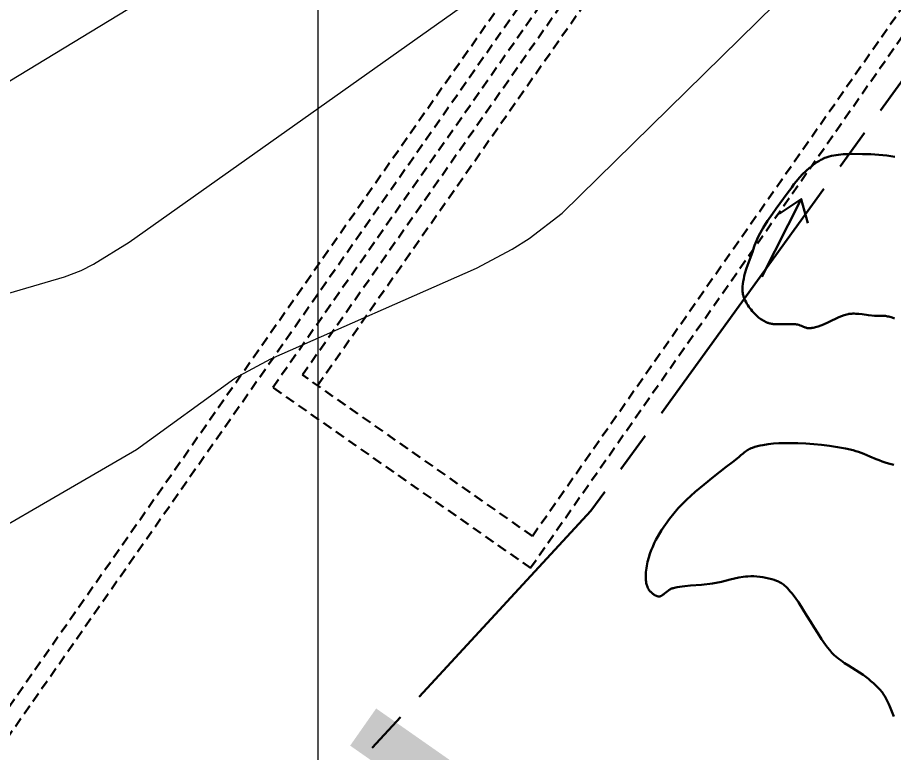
# Model space of a CAD drawing. Header units: inches. Extents: x 36473197 to 36486087, y 3899343 to 3911260.
# Drawn here: x 36479891.5 to 36480208, y 3904025.9 to 3904291.4 of the extents above; entities that cross this region are included whole.
import ezdxf

# ---------------------------------------------------------------- set-up
doc = ezdxf.new("R2010")
doc.units = ezdxf.units.IN
doc.header["$MEASUREMENT"] = 0
doc.linetypes.add('可采边界', pattern=[0.047, 0.02, -0.002, 0.003, -0.002, 0.02])
doc.linetypes.add('虚线', pattern=[0.0045, 0.00175, -0.001, 0.00175])
for name, color, linetype, lineweight in [('4煤底板等值线', 7, 'Continuous', 0), ('可采边界', 7, 'Continuous', 0), ('四盘区辅运巷', 7, 'Continuous', 0), ('水系', 7, 'Continuous', 0), ('经纬网', 7, 'Continuous', 0), ('西区开拓设计', 7, 'Continuous', 0)]:
    doc.layers.add(name, color=color, linetype=linetype, lineweight=lineweight)
doc.styles.add('黑体', font='simhei.ttf')

msp = doc.modelspace()

# ---------------------------------------------------------------- linework, layer by layer
at = {"layer": '4煤底板等值线', "color": 7, "linetype": 'Continuous', "lineweight": 0, "flags": 128}
for points in [[(36479692.88, 3903719.81), (36479715.33, 3903976.95), (36479724.45, 3904028.15), (36479733.48, 3904062.5), (36479739.54, 3904079.03), (36479745.13, 3904090.86), (36479747.27, 3904094.64), (36479750.88, 3904100.11), (36479758.98, 3904110.5), (36479772.64, 3904125.01), (36479782.46, 3904134.03), (36479801.59, 3904149.19), (36479821.82, 3904162.84), (36479848.47, 3904177.74), (36479865.22, 3904185.06), (36479908.51, 3904197.66), (36479914.43, 3904200), (36479918.91, 3904202.26), (36479931.78, 3904210.22), (36480211.83, 3904408.52), (36480254.11, 3904433.62), (36480310.04, 3904459.63), (36480483.45, 3904526.99)], [(36479659.93, 3904025.4), (36479666.24, 3904056.49), (36479672.11, 3904076.65), (36479675.79, 3904086.45), (36479680.04, 3904095.59), (36479689.94, 3904113.28), (36479701.27, 3904130.18), (36479713.8, 3904146.18), (36479720.49, 3904153.76), (36479736.51, 3904169.33), (36479771.4, 3904197.37), (36480110.24, 3904403.15), (36480225.25, 3904458.39)], [(36479783.65, 3903796.34), (36479779.04, 3903939.13), (36479780.23, 3903963.15), (36479782.79, 3903980.94), (36479786.56, 3903996.51), (36479791.88, 3904011.78), (36479798.69, 3904026.57), (36479806.88, 3904040.7), (36479816.34, 3904053.98), (36479826.98, 3904066.24), (36479838.7, 3904077.29), (36479853.01, 3904088.16), (36479934.54, 3904135.32), (36479970.04, 3904161.15), (36479983.01, 3904168.05), (36480057.36, 3904200.81), (36480070.2, 3904207.69), (36480076.36, 3904211.52), (36480088.36, 3904220.75), (36480165.26, 3904296.18), (36480186.66, 3904312.66), (36480286.22, 3904372.27)]]:
    msp.add_lwpolyline(points, dxfattribs=at)
at = {"layer": '可采边界', "linetype": '可采边界', "lineweight": 30, "ltscale": 5000, "flags": 128}
msp.add_lwpolyline([(36479940.42, 3903953.02), (36479947.75, 3903955.56), (36479950.12, 3903956.54), (36479951.68, 3903957.39), (36479954.63, 3903959.36), (36479958.81, 3903962.7), (36479966.63, 3903970.22), (36480098.68, 3904113.17), (36480300.78, 3904392.39), (36480379.14, 3904481.72), (36480388.22, 3904490.58), (36480397.8, 3904498.87), (36480407.85, 3904506.13), (36480418.43, 3904512.62), (36480429.44, 3904518.21), (36480435.1, 3904520.62), (36480440.88, 3904522.72), (36480450.25, 3904525.22), (36480459.82, 3904526.95), (36480469.47, 3904527.9), (36480474.3, 3904528.05), (36480479.12, 3904527.94), (36480488.57, 3904526.77), (36480528.87, 3904517.41), (36480537.55, 3904514.34), (36480545.96, 3904510.57), (36480554.05, 3904506.2), (36480561.77, 3904501.21), (36480569.09, 3904495.56), (36480573.58, 3904491.4), (36480576.67, 3904488.06), (36480578.55, 3904485.71), (36480579.41, 3904484.48), (36480580.83, 3904482.12), (36480583.24, 3904477.14), (36480585.21, 3904471.92), (36480587.46, 3904463.77), (36480588.95, 3904455.36), (36480589.68, 3904446.84), (36480589.69, 3904441.19), (36480589.19, 3904435.33), (36480587.15, 3904423.77), (36480567.6, 3904352.28), (36480562.89, 3904326.34), (36480561.8, 3904308.82), (36480562.31, 3904291.27), (36480563.63, 3904279.73), (36480566.68, 3904266.07), (36480570.76, 3904252.65), (36480581.05, 3904226.28), (36480632.1, 3904129.38), (36480688.56, 3904041.54), (36480955.32, 3903726.78), (36481161.4, 3903516.77), (36481216.78, 3903468.31), (36481253.18, 3903441.34), (36481265.8, 3903433.05), (36481411.21, 3903356.22), (36481426.8, 3903346.01), (36481436.27, 3903338.55), (36481443.5, 3903331.69), (36481447.41, 3903327.2), (36481451.37, 3903321.46), (36481454.82, 3903315.36), (36481457.74, 3903308.99), (36481460.08, 3903302.4), (36481461.15, 3903298.07), (36481462.59, 3903289.24), (36481463.22, 3903280.29), (36481463.1, 3903271.3), (36481462.75, 3903266.82), (36481461.26, 3903257.55), (36481457.8, 3903243.89), (36481453.21, 3903230.54), (36481445.91, 3903213.95), (36481437.42, 3903197.87), (36481406.48, 3903150.76), (36481385.9, 3903124.99), (36481358.49, 3903096.27), (36481311.68, 3903058.24), (36481247.04, 3903011.51), (36481218.36, 3902986.35), (36481195.38, 3902961.86), (36481174.27, 3902935.73), (36481151.29, 3902901.94)], dxfattribs=at)
at = {"layer": '四盘区辅运巷', "linetype": '虚线', "lineweight": 30, "ltscale": 2000, "flags": 128}
for points, elevation in [([(36479983.75, 3904157.77), (36480970.76, 3905567.89)], 0.2), ([(36479994.42, 3904162.27), (36480979.51, 3905569.43)], 0.2), ([(36480076.85, 3904092.56), (36481099.31, 3905553.5)], 0.2), ([(36479679.42, 3903733.44), (36480951.9, 3905551.42)], 0.2), ([(36479999.91, 3904158.43), (36480967.45, 3905540.53)], 0.4), ([(36480077.56, 3904104.07), (36481044.95, 3905486.3)], 0.2), ([(36479680.19, 3903744.88), (36480197.99, 3904484.7)], 0.2)]:
    msp.add_lwpolyline(points, dxfattribs=dict(at, elevation=elevation))
at = {"layer": '水系', "color": 151, "linetype": 'Continuous', "lineweight": 30, "true_color": 0x7fbfff, "flags": 128}
for points in [[(36480208.38, 3904182.69), (36480207.57, 3904182.98), (36480207.16, 3904183.11), (36480206.75, 3904183.23), (36480206.34, 3904183.34), (36480205.93, 3904183.44), (36480205.51, 3904183.52), (36480205.1, 3904183.58), (36480204.62, 3904183.62), (36480204.15, 3904183.63), (36480203.19, 3904183.62), (36480202.24, 3904183.59), (36480201.28, 3904183.59), (36480198.99, 3904183.86), (36480196.71, 3904184.18), (36480195.57, 3904184.32), (36480195, 3904184.37), (36480194.43, 3904184.4), (36480193.87, 3904184.42), (36480193.3, 3904184.42), (36480193.02, 3904184.41), (36480192.74, 3904184.4), (36480192.18, 3904184.34), (36480191.94, 3904184.3), (36480191.7, 3904184.25), (36480191.21, 3904184.13), (36480190.73, 3904183.99), (36480190.25, 3904183.83), (36480189.3, 3904183.48), (36480188.34, 3904183.09), (36480184.57, 3904181.38), (36480182.7, 3904180.55), (36480181.76, 3904180.17), (36480180.83, 3904179.83), (36480180.36, 3904179.68), (36480179.9, 3904179.54), (36480179.43, 3904179.42), (36480178.96, 3904179.32), (36480178.73, 3904179.27), (36480178.5, 3904179.24), (36480178.27, 3904179.21), (36480178.03, 3904179.18), (36480177.8, 3904179.17), (36480177.57, 3904179.17), (36480177.45, 3904179.17), (36480177.33, 3904179.17), (36480177.1, 3904179.19), (36480176.98, 3904179.21), (36480176.87, 3904179.23), (36480176.63, 3904179.29), (36480176.4, 3904179.36), (36480176.16, 3904179.44), (36480175.22, 3904179.79), (36480174.74, 3904179.98), (36480174.26, 3904180.17), (36480174.02, 3904180.26), (36480173.78, 3904180.34), (36480173.29, 3904180.48), (36480173.13, 3904180.51), (36480172.96, 3904180.54), (36480172.63, 3904180.58), (36480171.96, 3904180.63), (36480171.28, 3904180.65), (36480170.6, 3904180.65), (36480167.89, 3904180.58), (36480166.55, 3904180.57), (36480165.89, 3904180.59), (36480165.23, 3904180.62), (36480164.59, 3904180.68), (36480164.27, 3904180.72), (36480163.95, 3904180.77), (36480163.63, 3904180.82), (36480163.32, 3904180.89), (36480163.01, 3904180.97), (36480162.7, 3904181.06), (36480162.48, 3904181.14), (36480162.25, 3904181.23), (36480161.81, 3904181.44), (36480161.37, 3904181.66), (36480160.94, 3904181.91), (36480160.52, 3904182.18), (36480160.11, 3904182.46), (36480159.3, 3904183.08), (36480158.81, 3904183.5), (36480158.33, 3904183.94), (36480157.87, 3904184.39), (36480157.42, 3904184.87), (36480156.98, 3904185.36), (36480156.57, 3904185.86), (36480156.17, 3904186.37), (36480155.79, 3904186.9), (36480155.43, 3904187.44), (36480155.09, 3904187.99), (36480154.77, 3904188.54), (36480154.48, 3904189.11), (36480154.22, 3904189.68), (36480154.1, 3904189.97), (36480153.99, 3904190.26), (36480153.88, 3904190.55), (36480153.79, 3904190.84), (36480153.7, 3904191.14), (36480153.63, 3904191.43), (36480153.59, 3904191.66), (36480153.55, 3904191.89), (36480153.5, 3904192.34), (36480153.47, 3904192.8), (36480153.46, 3904193.27), (36480153.47, 3904193.73), (36480153.49, 3904194.2), (36480153.58, 3904195.13), (36480153.72, 3904196.08), (36480153.9, 3904197.03), (36480154.12, 3904197.98), (36480154.37, 3904198.94), (36480154.96, 3904200.86), (36480155.63, 3904202.77), (36480157.03, 3904206.58), (36480157.3, 3904207.43), (36480157.56, 3904208.26), (36480157.83, 3904209.09), (36480158.12, 3904209.91), (36480158.73, 3904211.31), (36480159.41, 3904212.68), (36480160.9, 3904215.36), (36480162.54, 3904217.97), (36480164.27, 3904220.52), (36480165.58, 3904222.35), (36480166.92, 3904224.16), (36480168.27, 3904225.96), (36480169.62, 3904227.76), (36480170.43, 3904228.9), (36480171.24, 3904230.04), (36480172.07, 3904231.17), (36480172.93, 3904232.28), (36480174.04, 3904233.56), (36480175.21, 3904234.8), (36480176.44, 3904235.98), (36480177.71, 3904237.1), (36480178.36, 3904237.63), (36480179.02, 3904238.15), (36480179.7, 3904238.64), (36480180.38, 3904239.11), (36480181.08, 3904239.55), (36480181.79, 3904239.96), (36480182.15, 3904240.15), (36480182.52, 3904240.34), (36480183.26, 3904240.67), (36480183.65, 3904240.82), (36480184.04, 3904240.95), (36480184.84, 3904241.18), (36480185.65, 3904241.38), (36480186.48, 3904241.55), (36480187.31, 3904241.69), (36480188.16, 3904241.8), (36480189.86, 3904241.97), (36480191.59, 3904242.07), (36480193.33, 3904242.11), (36480196.82, 3904242.06), (36480199.79, 3904241.97), (36480202.72, 3904241.8), (36480204.18, 3904241.68), (36480205.64, 3904241.52), (36480208.56, 3904241.07)], [(36480160.47, 3904197.69), (36480174.69, 3904225.8)], [(36480177.06, 3904217.14), (36480174.69, 3904225.8), (36480166.77, 3904220.53)], [(36480208.13, 3904038.95), (36480206.94, 3904041.93), (36480206.3, 3904043.39), (36480205.62, 3904044.82), (36480205.26, 3904045.52), (36480204.88, 3904046.21), (36480204.47, 3904046.88), (36480204.03, 3904047.53), (36480203.68, 3904047.99), (36480203.3, 3904048.44), (36480202.51, 3904049.3), (36480201.67, 3904050.14), (36480200.8, 3904050.95), (36480199.9, 3904051.73), (36480198.97, 3904052.49), (36480197.06, 3904053.93), (36480194.4, 3904055.68), (36480191.72, 3904057.37), (36480190.39, 3904058.23), (36480189.09, 3904059.11), (36480188.46, 3904059.57), (36480187.84, 3904060.04), (36480187.23, 3904060.53), (36480186.65, 3904061.05), (36480186.21, 3904061.48), (36480185.79, 3904061.93), (36480184.99, 3904062.87), (36480184.22, 3904063.84), (36480183.47, 3904064.84), (36480182.05, 3904066.9), (36480180.68, 3904069), (36480179.37, 3904071.1), (36480178.07, 3904073.21), (36480176.77, 3904075.32), (36480175.44, 3904077.44), (36480173.67, 3904080.21), (36480172.74, 3904081.56), (36480171.77, 3904082.87), (36480171.27, 3904083.5), (36480170.75, 3904084.11), (36480170.22, 3904084.71), (36480169.68, 3904085.27), (36480169.11, 3904085.82), (36480168.82, 3904086.08), (36480168.53, 3904086.33), (36480168.23, 3904086.57), (36480167.92, 3904086.81), (36480167.6, 3904087.03), (36480167.27, 3904087.24), (36480166.9, 3904087.44), (36480166.52, 3904087.63), (36480166.13, 3904087.8), (36480165.73, 3904087.97), (36480164.92, 3904088.26), (36480164.09, 3904088.52), (36480163.03, 3904088.81), (36480161.95, 3904089.05), (36480160.86, 3904089.24), (36480159.77, 3904089.39), (36480158.66, 3904089.5), (36480157.56, 3904089.56), (36480156.45, 3904089.57), (36480155.35, 3904089.53), (36480154.55, 3904089.45), (36480153.75, 3904089.35), (36480152.17, 3904089.08), (36480149.02, 3904088.38), (36480145.85, 3904087.61), (36480142.64, 3904086.92), (36480138.63, 3904086.47), (36480134.63, 3904086.17), (36480132.68, 3904086), (36480131.72, 3904085.9), (36480130.78, 3904085.78), (36480129.85, 3904085.63), (36480129.39, 3904085.54), (36480128.94, 3904085.43), (36480128.49, 3904085.32), (36480128.27, 3904085.25), (36480128.05, 3904085.18), (36480127.83, 3904085.1), (36480127.62, 3904085.01), (36480127.51, 3904084.96), (36480127.4, 3904084.91), (36480127.19, 3904084.8), (36480127.07, 3904084.72), (36480126.94, 3904084.64), (36480126.7, 3904084.46), (36480126.22, 3904084.07), (36480125.74, 3904083.68), (36480125.27, 3904083.29), (36480125.03, 3904083.1), (36480124.8, 3904082.93), (36480124.56, 3904082.77), (36480124.45, 3904082.69), (36480124.33, 3904082.62), (36480124.21, 3904082.55), (36480124.09, 3904082.49), (36480123.97, 3904082.43), (36480123.85, 3904082.38), (36480123.79, 3904082.35), (36480123.73, 3904082.33), (36480123.67, 3904082.31), (36480123.61, 3904082.3), (36480123.55, 3904082.28), (36480123.49, 3904082.27), (36480123.46, 3904082.26), (36480123.43, 3904082.26), (36480123.36, 3904082.25), (36480123.33, 3904082.25), (36480123.3, 3904082.25), (36480123.24, 3904082.25), (36480123.17, 3904082.26), (36480123.11, 3904082.26), (36480123.04, 3904082.27), (36480122.98, 3904082.28), (36480122.85, 3904082.31), (36480122.72, 3904082.35), (36480122.58, 3904082.39), (36480122.45, 3904082.44), (36480122.32, 3904082.49), (36480122.19, 3904082.55), (36480122.06, 3904082.61), (36480121.93, 3904082.68), (36480121.8, 3904082.75), (36480121.54, 3904082.91), (36480121.29, 3904083.08), (36480121.04, 3904083.27), (36480120.8, 3904083.46), (36480120.57, 3904083.67), (36480120.34, 3904083.89), (36480120.13, 3904084.11), (36480119.92, 3904084.34), (36480119.82, 3904084.46), (36480119.73, 3904084.58), (36480119.56, 3904084.82), (36480119.46, 3904084.97), (36480119.38, 3904085.12), (36480119.3, 3904085.27), (36480119.22, 3904085.43), (36480119.15, 3904085.58), (36480119.09, 3904085.74), (36480118.97, 3904086.06), (36480118.87, 3904086.38), (36480118.79, 3904086.71), (36480118.71, 3904087.04), (36480118.65, 3904087.38), (36480118.6, 3904087.72), (36480118.56, 3904088.07), (36480118.52, 3904088.78), (36480118.51, 3904089.51), (36480118.53, 3904090.25), (36480118.58, 3904091), (36480118.66, 3904091.76), (36480118.76, 3904092.52), (36480118.89, 3904093.29), (36480119.2, 3904094.82), (36480119.59, 3904096.32), (36480120.02, 3904097.66), (36480120.5, 3904098.96), (36480121.02, 3904100.22), (36480121.59, 3904101.46), (36480122.2, 3904102.68), (36480122.85, 3904103.88), (36480124.25, 3904106.22), (36480125.65, 3904108.3), (36480127.11, 3904110.31), (36480128.65, 3904112.27), (36480130.27, 3904114.15), (36480131.73, 3904115.68), (36480133.24, 3904117.17), (36480136.39, 3904120.03), (36480139.67, 3904122.76), (36480143, 3904125.42), (36480145.28, 3904127.24), (36480147.56, 3904129.05), (36480149.85, 3904130.82), (36480152.13, 3904132.61), (36480152.92, 3904133.29), (36480153.7, 3904133.96), (36480154.1, 3904134.29), (36480154.5, 3904134.61), (36480154.91, 3904134.9), (36480155.34, 3904135.18), (36480155.54, 3904135.3), (36480155.75, 3904135.4), (36480156.18, 3904135.61), (36480156.61, 3904135.79), (36480157.06, 3904135.96), (36480157.96, 3904136.27), (36480158.88, 3904136.53), (36480159.81, 3904136.76), (36480160.76, 3904136.95), (36480162.69, 3904137.26), (36480164.66, 3904137.47), (36480166.64, 3904137.61), (36480170.61, 3904137.69), (36480173.5, 3904137.64), (36480176.36, 3904137.51), (36480179.21, 3904137.3), (36480182.06, 3904137.02), (36480184.95, 3904136.66), (36480187.83, 3904136.24), (36480190.68, 3904135.72), (36480193.5, 3904135.07), (36480194.46, 3904134.78), (36480195.41, 3904134.47), (36480196.36, 3904134.14), (36480197.31, 3904133.78), (36480199.52, 3904132.85), (36480201.72, 3904131.9), (36480202.82, 3904131.45), (36480203.93, 3904131.02), (36480205.05, 3904130.63), (36480206.2, 3904130.29), (36480207.15, 3904130.05), (36480208.12, 3904129.85)]]:
    msp.add_lwpolyline(points, dxfattribs=at)
at = {"layer": '经纬网', "color": 7, "linetype": 'Continuous', "lineweight": 9}
msp.add_line((36480000, 3908673.14), (36480000, 3901829.02), dxfattribs=at)
at = {"layer": '西区开拓设计', "color": 7, "linetype": '虚线', "lineweight": 30, "ltscale": 2000}
for p, q in [((36480077.56, 3904104.07, -0.17), (36479994.42, 3904162.27, -0.17)), ((36480076.98, 3904092.47, 0.03), (36479983.75, 3904157.77, 0.03))]:
    msp.add_line(p, q, dxfattribs=at)

# ---------------------------------------------------------------- texts
at = {"layer": '西区开拓设计', "color": 1, "lineweight": 30, "true_color": 0xff0000, "style": '黑体'}
msp.add_text('三盘区', height=158, rotation=325, dxfattribs=at).set_placement((36479907.53, 3903925.84))

doc.saveas('drawing.dxf')
